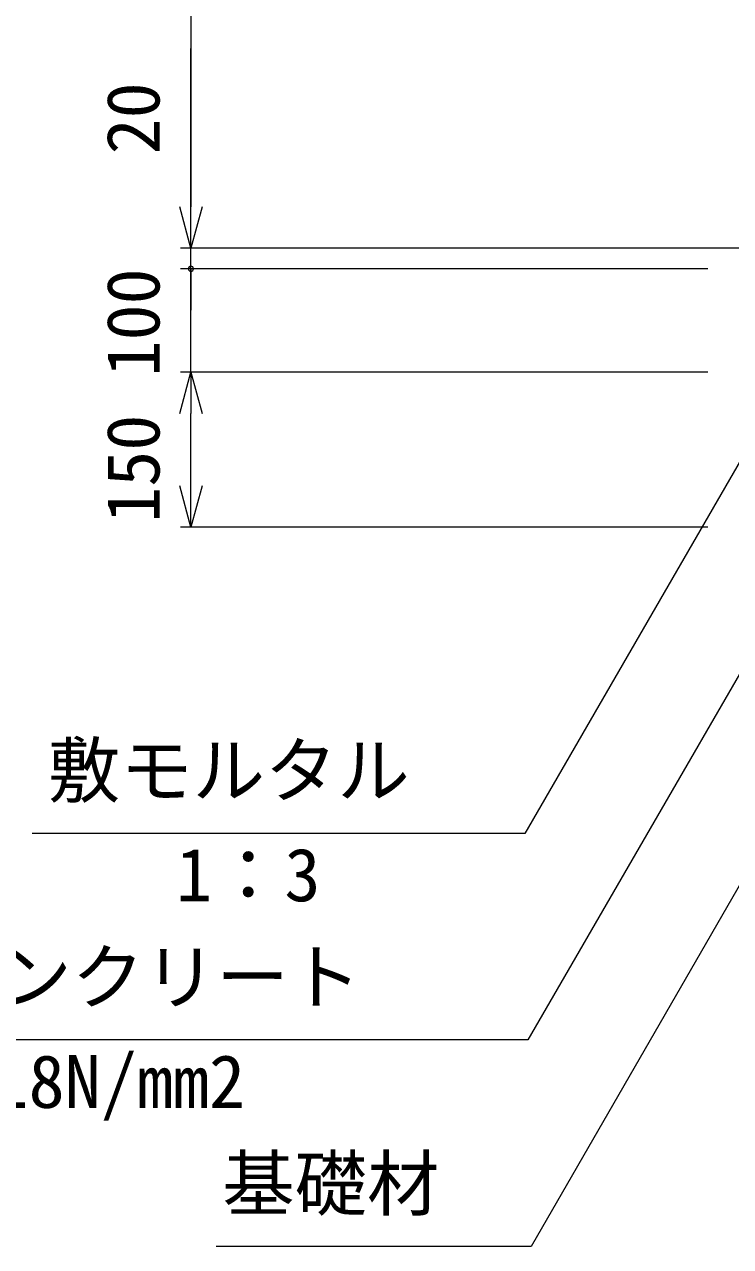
# Model space of a CAD drawing. Units: millimetres, scale not verified. Extents: x -252 to 252048, y 18866 to 78266.
# Drawn here: x 57267 to 60683, y 59877 to 65792 of the extents above; entities that cross this region are included whole.
import ezdxf
from ezdxf.enums import TextEntityAlignment as Align

# ---------------------------------------------------------------- set-up
doc = ezdxf.new("R2010")
doc.units = ezdxf.units.MM
doc.header["$LTSCALE"] = 300
for name, color, linetype, lineweight in [('0_2', 1, 'Continuous', 18), ('D-STR-DIM', 7, 'Continuous', 18), ('D-STR-HTXT', 7, 'Continuous', 18)]:
    doc.layers.add(name, color=color, linetype=linetype, lineweight=lineweight)
doc.styles.add('ＭＳ ゴシック', font='')
doc.styles.get('ＭＳ ゴシック').set_extended_font_data('MS Gothic')

msp = doc.modelspace()

# ---------------------------------------------------------------- linework, layer by layer
at = {"layer": '0_2'}
for p, q in [((58072.7, 64709.6), (58019.1, 64909.6)), ((58072.7, 64709.6), (58019.1, 64909.6)), ((58126.3, 64909.6), (58072.7, 64709.6)), ((58072.7, 64709.6), (58072.7, 64909.6)), ((58126.3, 64909.6), (58072.7, 64709.6)), ((58072.7, 64709.6), (58072.7, 64909.6)), ((58019.1, 63909.6), (58072.7, 64109.6)), ((58072.7, 64109.6), (58126.3, 63909.6)), ((58072.7, 64109.6), (58072.7, 63909.6)), ((58072.7, 63359.6), (58019.1, 63559.6)), ((58126.3, 63559.6), (58072.7, 63359.6)), ((58072.7, 63359.6), (58072.7, 63559.6))]:
    msp.add_line(p, q, dxfattribs=at)
for start, end in [(90, 270), (90, 270), (270, 90), (270, 90)]:
    msp.add_arc((58072.7, 64609.6), 12.5, start, end, dxfattribs=at)
at = {"layer": 'D-STR-DIM'}
for p, q in [((58072.7, 71509.6), (58072.7, 64909.6)), ((58072.7, 64909.6), (58072.7, 65675.3)), ((60822.7, 64709.6), (58022.7, 64709.6)), ((60822.7, 64709.6), (58022.7, 64709.6)), ((58072.7, 64609.6), (58072.7, 64709.6)), ((60572.7, 64609.6), (58022.7, 64609.6)), ((60572.7, 64609.6), (58022.7, 64609.6)), ((58072.7, 64109.6), (58072.7, 64609.6)), ((58072.7, 64609.6), (58072.7, 64409.6)), ((60572.7, 64109.6), (58022.7, 64109.6)), ((60572.7, 64109.6), (58022.7, 64109.6)), ((58072.7, 63559.6), (58072.7, 63909.6)), ((60572.7, 63359.6), (58022.7, 63359.6))]:
    msp.add_line(p, q, dxfattribs=at)
at = {"layer": 'D-STR-HTXT'}
for p, q in [((61204.8, 64503.7), (59688.3, 61876.9)), ((61595.9, 64154.7), (59703, 60876.9)), ((61751.9, 63409.1), (59717.8, 59876.9)), ((59688.3, 61876.9), (57304.1, 61876.9)), ((59703, 60876.9), (56039, 60876.9)), ((59717.8, 59876.9), (58195, 59876.9))]:
    msp.add_line(p, q, dxfattribs=at)

# ---------------------------------------------------------------- texts
at = {"layer": 'D-STR-DIM', "color": 1, "style": 'ＭＳ ゴシック'}
for s, p in [('20', (57997.7, 65163.2)), (' 100', (57997.7, 63913.6)), ('150', (57997.7, 63380.1))]:
    msp.add_text(s, height=256.6, rotation=90, dxfattribs=at).set_placement(p, align=Align.BOTTOM_LEFT)
at = {"layer": 'D-STR-HTXT', "color": 1, "style": 'ＭＳ ゴシック'}
for s, p in [('敷モルタル', (57380.9, 61976.9)), ('1：3', (58000.3, 61471.2)), ('基礎コンクリート', (56095.9, 60976.9)), ('σck=18N/mm2', (56376.6, 60471.2)), ('基礎材', (58224.4, 59976.9))]:
    msp.add_text(s, height=256.6, dxfattribs=at).set_placement(p, align=Align.BOTTOM_LEFT)

doc.saveas('drawing.dxf')
